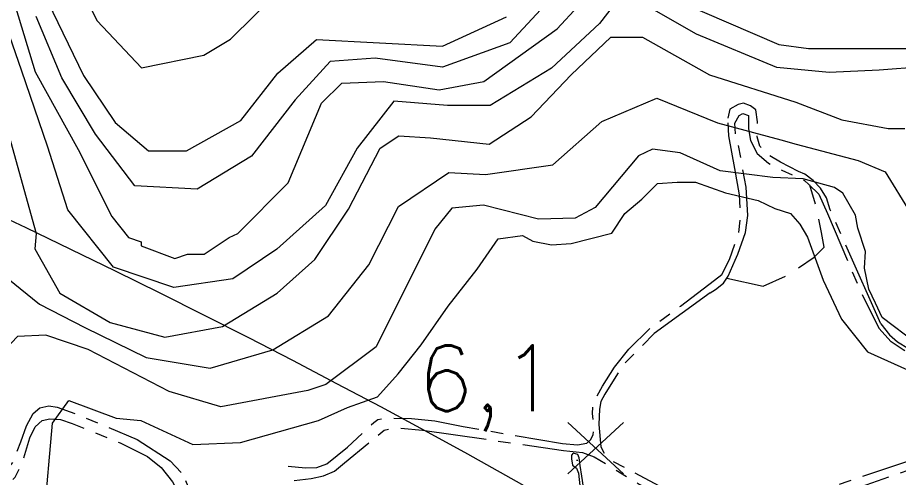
# Model space of a CAD drawing. Header units: millimetres. Extents: x 548366 to 1117317, y 7446967 to 14899125.
# Drawn here: x 556498 to 557036, y 7459778 to 7460059 of the extents above; entities that cross this region are included whole.
import ezdxf

# ---------------------------------------------------------------- set-up
doc = ezdxf.new("R2010")
doc.units = ezdxf.units.MM
doc.header["$MEASUREMENT"] = 0
doc.linetypes.add('CAMINHO', pattern=[3.75, 3, -0.75])
doc.linetypes.add('ESTR-TERRA', pattern=[1, 0.7, -0.1, 0.1, -0.1])
for name, color, linetype in [('CAMINHO', 1, 'CAMINHO'), ('CANAL', 4, 'Continuous'), ('CURVA_INTERMEDIÁRIA', 32, 'Continuous'), ('CURVA_MESTRA', 36, 'Continuous'), ('PTO_COTADO', 7, 'Continuous'), ('RADIAIS', 222, 'Continuous'), ('RUA_PAV_S_MEIO_FIO', 2, 'ESTR-TERRA')]:
    doc.layers.add(name, color=color, linetype=linetype)
doc.styles.add('ROMANS', font='romans.shx')

msp = doc.modelspace()

# ---------------------------------------------------------------- hatches: boundary and pattern name
at = {"layer": 'CANAL', "ltscale": 0.5}
h = msp.add_hatch(dxfattribs=at)
h.set_pattern_fill('DOTS', color=256, scale=5, style=0)
h.set_pattern_definition([(0, (0, 0), (3.96875, 7.9375), [0, -7.9375])])
h.paths.add_polyline_path([(556840.84, 7459790.78), (556839.97, 7459792.82), (556837.04, 7459793.7), (556836.16, 7459792.53), (556836.16, 7459790.19), (556836.75, 7459786.39), (556839.09, 7459784.64), (556840.26, 7459781.43), (556842.01, 7459766.24), (556842.6, 7459751.34), (556845.23, 7459745.79), (556846.4, 7459740.24), (556845.23, 7459736.15), (556846.11, 7459732.06), (556847.57, 7459728.55), (556849.62, 7459723.59), (556850.79, 7459723.59), (556851.08, 7459724.76), (556850.79, 7459729.43), (556848.74, 7459731.18), (556847.86, 7459734.4), (556847.86, 7459735.56), (556848.45, 7459737.9), (556848.45, 7459742.58), (556846.11, 7459755.72), (556844.35, 7459766.24), (556842.3, 7459779.68), (556841.43, 7459786.1)])
h.paths.add_polyline_path([(556865, 7459696.02), (556861.49, 7459698.61), (556859.43, 7459698.67), (556855.68, 7459698.59), (556855.09, 7459699.53), (556854.33, 7459701.21), (556853.98, 7459703.82), (556853.89, 7459706.26), (556853.84, 7459709.23), (556853.67, 7459711.22), (556853.36, 7459712.04), (556853.31, 7459712.7), (556853.53, 7459713.41), (556853.77, 7459714.18), (556853.13, 7459714.48), (556852.43, 7459714.61), (556851.63, 7459714.08), (556851.1, 7459713.81), (556850.96, 7459713.24), (556851.14, 7459712.22), (556851.41, 7459711.73), (556851.72, 7459711.2), (556851.89, 7459710.67), (556851.89, 7459709.82), (556851.05, 7459709.25), (556850.92, 7459707.83), (556850.96, 7459706.41), (556851.27, 7459705.88), (556851.54, 7459704.91), (556851.27, 7459703.78), (556851.18, 7459702.71), (556851.32, 7459701.65), (556851.49, 7459699.97), (556852.38, 7459698.19), (556852.06, 7459696.84), (556850.52, 7459696.08), (556848.74, 7459696.19), (556845.74, 7459696.93), (556842.06, 7459699.16), (556838.75, 7459699.13), (556835.21, 7459696.82), (556834.59, 7459693.9), (556836.45, 7459688.23), (556839.12, 7459684.2), (556848.03, 7459681.81), (556851.91, 7459678.67), (556853.04, 7459674.31), (556851.99, 7459670.44), (556848.09, 7459668.09), (556848.62, 7459665.35), (556853.85, 7459662.34), (556862.27, 7459661.27), (556863.6, 7459660.03), (556865, 7459660.48)])
h.paths.add_polyline_path([(556876.34, 7459690.18), (556877.67, 7459691.51), (556878.34, 7459695.49), (556875.9, 7459697.18), (556872.09, 7459697.18), (556869.7, 7459695.49), (556865.71, 7459695.49), (556865, 7459696.02), (556865, 7459662.7), (556868.12, 7459666.41), (556868.45, 7459671.41), (556868.61, 7459675.68), (556871.03, 7459677.16), (556874.84, 7459679.82), (556877.16, 7459683.1)])

# ---------------------------------------------------------------- linework, layer by layer
at = {"layer": 'CAMINHO', "ltscale": 12.5, "flags": 128}
msp.add_lwpolyline([(556930.84, 7459900.34), (556953, 7459895.52), (556967.98, 7459902.21), (556984.14, 7459913.24), (556990.05, 7459919.15), (556988.47, 7459928.21), (556985.32, 7459943.96), (556981.41, 7459956.98)], dxfattribs=at)
at = {"layer": 'CANAL', "ltscale": 2.5, "flags": 128}
msp.add_lwpolyline([(556844.35, 7459766.24), (556842.3, 7459779.68), (556841.43, 7459786.1), (556840.84, 7459790.78), (556839.97, 7459792.82), (556837.04, 7459793.7), (556836.16, 7459792.53), (556836.16, 7459790.19), (556836.75, 7459786.39), (556839.09, 7459784.64), (556840.26, 7459781.43), (556842.01, 7459766.24)], dxfattribs=at)
at = {"layer": 'CURVA_INTERMEDIÁRIA'}
for points, elevation in [([(556485.32, 7460103.93), (556509.04, 7460026.09), (556535.34, 7459978.83), (556555.81, 7459937.9), (556566.04, 7459925.11), (556573.72, 7459922.55), (556573.72, 7459919.99), (556594.18, 7459912.31), (556601.86, 7459914.87), (556612.09, 7459914.87), (556627.44, 7459925.11), (556632.56, 7459927.66), (556663.26, 7459958.36), (556683.72, 7460006.97), (556696.11, 7460019.28), (556721.53, 7460020.13), (556755.42, 7460015.05), (556782.53, 7460020.13), (556827.44, 7460052.28), (556852.86, 7460080.2)], 60), ([(556529.04, 7460092.89), (556546.85, 7460057.17), (556573.93, 7460028.5), (556611.81, 7460036.22), (556628.19, 7460046.06), (556657.15, 7460074.82)], 90), ([(556507.22, 7460088.57), (556538.56, 7460023.93), (556557.76, 7459995.17), (556578.24, 7459977.91), (556601.28, 7459977.91), (556634.56, 7459996.45), (556656.96, 7460025.37), (556680.64, 7460045.82), (556757.44, 7460041.83), (556796.42, 7460059.69)], 80), ([(556825.42, 7460072.97), (556798.53, 7460043.71), (556757.4, 7460028.84), (556716.28, 7460034.44), (556689.01, 7460032.49), (556667.59, 7460009.12), (556640.89, 7459974.62), (556607.84, 7459954.5), (556569.78, 7459956.52), (556545.78, 7459988.04), (556525.32, 7460022.41), (556509.76, 7460059.74)], 70), ([(556901.16, 7460069.2), (556962.58, 7460042.79), (556980.49, 7460040.23), (557095.61, 7460040.23)], 60), ([(556486.73, 7460009.53), (556509.76, 7459927.66), (556508.79, 7459918.12), (556524.15, 7459891.28), (556554.87, 7459873.38), (556588.15, 7459864.43), (556623.35, 7459870.82), (556656.63, 7459891.28), (556679.67, 7459911.73), (556700.15, 7459942.41), (556719.35, 7459979.48), (556730.87, 7459987.15), (556750.07, 7459985.87), (556785.91, 7459982.04), (556811.51, 7459998.66), (556835.83, 7460024.22), (556860.15, 7460047.23), (556879.35, 7460047.23), (556920.31, 7460024.22), (556972.8, 7460007.61), (557000.96, 7459996.74), (557029.1, 7459991.62), (557039.33, 7459991.62)], 40), ([(556492.3, 7459900.06), (556511.78, 7459884.48), (556539.26, 7459870.21), (556576.78, 7459851.99), (556615.84, 7459845.58), (556654.03, 7459856.75), (556687.9, 7459877.41), (556712.54, 7459908.44), (556730.66, 7459944.11), (556761.2, 7459964.82), (556783.63, 7459963.46), (556824.8, 7459969.48), (556854.63, 7459995.74), (556888.14, 7460010.12), (556925.16, 7459995.03), (556963.66, 7459984.58), (556973.02, 7459981.97), (557010.97, 7459972.09), (557027.24, 7459965.13), (557042.58, 7459940.41)], 30), ([(557046.43, 7459860.56), (557025.5, 7459876.36), (557021.42, 7459885.03), (557017.34, 7459893.69), (557014.79, 7459906.43), (557015.3, 7459916.63), (557010.7, 7459930.9), (557009.32, 7459938.75), (557001.62, 7459952.06), (556996.36, 7459955.56), (556977.42, 7459960.81), (556958.93, 7459961.79), (556926.7, 7459965.73), (556902.35, 7459976.81), (556885.52, 7459978.96), (556876.92, 7459974.85), (556850.42, 7459943.37), (556838.24, 7459936.93), (556816.04, 7459936.22), (556782.37, 7459944.8), (556763.03, 7459943.01), (556752.8, 7459930.22), (556716.98, 7459858.59), (556686.28, 7459835.57), (556675.3, 7459831.9), (556622.3, 7459821.89), (556590.78, 7459831.19), (556541.36, 7459856.94), (556515.57, 7459865.52), (556498.38, 7459864.81), (556491.03, 7459857.12)], 20), ([(556514.6, 7459754.31), (556519.62, 7459811.98), (556529.66, 7459825.77), (556558.54, 7459815.11), (556573.42, 7459813.69), (556605.22, 7459798.99), (556634.32, 7459800.26), (556681.83, 7459813.69), (556699.54, 7459821.48), (556717.8, 7459828.06), (556730.45, 7459841.97), (556744.36, 7459859.66), (556760.86, 7459883.23), (556778.57, 7459905.87), (556791.33, 7459924.27), (556806.21, 7459926.39), (556812.58, 7459922.86), (556823.92, 7459920.73), (556835.96, 7459921.44), (556860.72, 7459927.77), (556868.68, 7459939.7), (556879.02, 7459948.44), (556888.56, 7459957.98), (556900.5, 7459958.77), (556911.63, 7459958.77), (556929.93, 7459952.41), (556949.82, 7459947.64), (556960.16, 7459942.88), (556969.71, 7459939.7), (556975.28, 7459933.34), (556980.05, 7459925.39), (556989.59, 7459899.16), (557000.73, 7459875.31), (557016.64, 7459855.44), (557057.21, 7459837.15)], 10)]:
    msp.add_lwpolyline(points, dxfattribs=dict(at, elevation=elevation))
at = {"layer": 'CURVA_MESTRA', "elevation": 50}
msp.add_lwpolyline([(557050.24, 7460029.11), (557023.59, 7460027.18), (556993.23, 7460025.62), (556961.3, 7460028.73), (556912.25, 7460048.97), (556867.87, 7460074.65), (556853.2, 7460055.47), (556823.97, 7460028.42), (556786.48, 7460005.64), (556760.55, 7460005.64), (556727.7, 7460008.19), (556705.47, 7459979.56), (556686.06, 7459944.71), (556656.37, 7459918.09), (556629.65, 7459899.96), (556593.55, 7459894.57), (556556.91, 7459906.96), (556528.9, 7459941.96), (556516.51, 7459980.73), (556500.88, 7460026.5), (556487.42, 7460064.73)], dxfattribs=at)
at = {"layer": 'PTO_COTADO'}
for points in [[(556833.77, 7459781.12), (556867.85, 7459812.39)], [(556833.77, 7459812.39), (556867.85, 7459781.12)]]:
    msp.add_lwpolyline(points, dxfattribs=at)
at = {"layer": 'RADIAIS', "linetype": 'Continuous', "ltscale": 2.5}
msp.add_circle((554363.71, 7455412.75), 4998.2, dxfattribs=at)
at = {"layer": 'RUA_PAV_S_MEIO_FIO', "ltscale": 75, "flags": 128}
for points in [[(556255.59, 7460086.53), (556261.99, 7460076.65), (556268.68, 7460068.22), (556274.8, 7460059.49), (556280.03, 7460045.83), (556285.68, 7460032.87), (556287.65, 7460025.21), (556289.61, 7460022.26), (556296.89, 7460016.37), (556302.98, 7460010.67), (556306.33, 7460006.35), (556308.52, 7459999.76), (556309.31, 7459995.25), (556311.87, 7459985.82), (556314.03, 7459973.64), (556314.82, 7459970.89), (556322.68, 7459948.5), (556326.2, 7459939.88), (556327.02, 7459939.32), (556331.4, 7459938.91), (556341.16, 7459935.08), (556346.38, 7459930.91), (556356.14, 7459923.6), (556362.06, 7459917.69), (556364.15, 7459915.6), (556366.93, 7459913.8), (556375.62, 7459910.59), (556391.58, 7459906.82), (556404.06, 7459901.89), (556408.71, 7459897.83), (556415.09, 7459891.16), (556421.77, 7459883.33), (556429.32, 7459868.83), (556433.38, 7459864.77), (556437.44, 7459863.32), (556446.15, 7459860.13), (556453.99, 7459856.94), (556458.05, 7459854.62), (556460.96, 7459849.41), (556462.7, 7459844.77), (556463.28, 7459838.68), (556462.7, 7459832.3), (556458.05, 7459822.73), (556453.78, 7459812.1), (556452.91, 7459803.11), (556454.36, 7459795.28), (556457.27, 7459790.93), (556465.1, 7459785.13), (556475.84, 7459779.04), (556479.91, 7459778.46), (556484.55, 7459778.46), (556489.49, 7459780.78), (556495.87, 7459788.61), (556500.23, 7459800.5), (556503.71, 7459810.36), (556507.77, 7459817.9), (556511.84, 7459821.38), (556517.35, 7459822.54), (556522.58, 7459821.67), (556533.32, 7459817.9), (556571.35, 7459801.95), (556591.28, 7459789.1), (556599, 7459781.08)], [(557024.72, 7459872.57), (556993.81, 7459941.94), (556991.64, 7459949.26), (556991.64, 7459949.26), (556987.81, 7459955.25), (556983.38, 7459959.89), (556978.29, 7459963.77), (556978.29, 7459963.77), (556978.29, 7459963.77), (556974.49, 7459965.45), (556963.6, 7459971.06), (556954.82, 7459976.32), (556950.96, 7459980.88), (556949.34, 7459986.44), (556949.57, 7459995.56), (556948.43, 7460002.86), (556945.23, 7460005.37), (556940.89, 7460006.96), (556937.7, 7460006.28), (556932.68, 7460003.31), (556931.31, 7459997.84)], [(556663.29, 7459785.74), (556673.83, 7459784.69), (556680.85, 7459785.04), (556686.82, 7459787.15), (556699.46, 7459797.32), (556711.76, 7459808.9), (556715.62, 7459812.4), (556718.08, 7459814.16), (556722.64, 7459815.21), (556738.45, 7459814.86), (556752.85, 7459813.46), (556770.06, 7459809.95), (556830.69, 7459799.51), (556839.82, 7459798.81), (556845.44, 7459799.86), (556847.9, 7459801.97), (556849.31, 7459805.13), (556849.66, 7459810.74), (556848.95, 7459817.76), (556849.18, 7459821.91), (556850.36, 7459826.17), (556855.07, 7459834.43), (556862.37, 7459846.06), (556871.06, 7459857.03), (556884.02, 7459869.81), (556902.56, 7459883.3), (556923.19, 7459899.02), (556927.76, 7459902.53), (556932.33, 7459911.65), (556937.94, 7459927.44), (556939.29, 7459938.61), (556938.53, 7459951.11), (556935.66, 7459967.27), (556932.06, 7459987.03), (556931.31, 7459997.84)], [(556937.46, 7459915), (556942.13, 7459928.12), (556943.56, 7459938.54), (556942.49, 7459955.78), (556939.61, 7459972.3), (556937.46, 7459983.44), (556936.1, 7459987.35), (556935.72, 7459994.79), (556938.25, 7459999.55), (556940.57, 7460000.67), (556943.94, 7459999.55), (556944.09, 7459991.45), (556945.23, 7459984.16), (556949.21, 7459976.32), (556956.23, 7459970.36), (556964.31, 7459966.15), (556974.14, 7459961.94), (556978.25, 7459959.93), (556980.89, 7459957.48)], [(556980.89, 7459957.48), (556986.98, 7459951.62), (556992.1, 7459939.72), (557012.81, 7459891.34), (557023.54, 7459869.91)], [(556920.72, 7459891.47), (556923.82, 7459893.39), (556928.69, 7459897.26), (556931.62, 7459901.48), (556935.84, 7459911.3), (556937.46, 7459915)], [(556384.34, 7459904.35), (556391.64, 7459902.74), (556397.66, 7459900.96), (556400.8, 7459898.53), (556405.33, 7459894.7), (556410.55, 7459886.7), (556417.17, 7459873.13), (556422.05, 7459863.73), (556426.92, 7459859.21), (556433.89, 7459856.08), (556439.46, 7459853.64), (556446.98, 7459851.01), (556452.37, 7459847.91), (556454.85, 7459844.39), (556456.1, 7459840.66), (556456.51, 7459833.63), (556455.06, 7459828.66), (556451.54, 7459822.24), (556446.77, 7459813.97), (556444.91, 7459809.41), (556444.49, 7459805.07), (556444.91, 7459800.72), (556446.57, 7459794.72), (556450.74, 7459788.18), (556457.57, 7459782.18), (556464.2, 7459777.42), (556473.32, 7459772.87), (556479.74, 7459771.62), (556485.54, 7459771.83), (556492.38, 7459774.32), (556496.94, 7459779.08), (556501.29, 7459787.77), (556505.85, 7459803.08), (556509.16, 7459809.7), (556513.31, 7459813.64), (556518.07, 7459814.67), (556524.49, 7459814.26), (556531.54, 7459811.77), (556560.89, 7459800), (556577.47, 7459791.72), (556585.98, 7459784.92), (556592.73, 7459776.25), (556599.28, 7459763.34), (556601.68, 7459753.23), (556603.73, 7459744.22), (556605.37, 7459738.07), (556607.01, 7459729.87), (556608.65, 7459725.37), (556613.17, 7459717.02), (556618.11, 7459711.27)], [(556920.72, 7459891.47), (556886.47, 7459866.59), (556867.38, 7459847.43), (556861.16, 7459837.08), (556856.33, 7459829.57), (556853.96, 7459825.13), (556853.08, 7459820.4), (556852.78, 7459811.23), (556853.96, 7459797.62), (556856.04, 7459793.47), (556860.78, 7459789.04), (556926.22, 7459754.42), (556930.96, 7459753.53), (556935.7, 7459753.53), (556941.62, 7459755.01), (557004.7, 7459776.61), (557063.21, 7459796.1), (557077.13, 7459802.9), (557083.65, 7459808.82), (557086.02, 7459813.85), (557087.2, 7459819.18), (557086.61, 7459823.32), (557084.54, 7459826.57), (557079.2, 7459829.53), (557073.28, 7459832.2), (557065.89, 7459837.66), (557060.56, 7459842.39), (557057, 7459846.24), (557052.26, 7459849.2), (557047.53, 7459851.56), (557038.35, 7459856.59), (557030.94, 7459861.62), (557023.54, 7459869.91)], [(557024.72, 7459872.57), (557030.05, 7459865.77), (557034.79, 7459861.62), (557041.6, 7459857.48), (557050.19, 7459852.45), (557053.74, 7459851.56), (557057.27, 7459849.71), (557061.15, 7459846.53), (557064.41, 7459842.98), (557070.03, 7459838.55), (557080.4, 7459832.04), (557093.13, 7459826.12), (557104.98, 7459822.57), (557115.93, 7459820.2), (557138.44, 7459817.54)], [(556666.93, 7459776.96), (556677.35, 7459778.21), (556684.85, 7459779.87), (556691.52, 7459782.79), (556697.77, 7459787.78), (556721.94, 7459807.76), (556725.27, 7459808.59), (556730.69, 7459809.01), (556745.28, 7459807.76), (556831.12, 7459795.27), (556842.79, 7459794.02), (556849.87, 7459791.53), (556877.38, 7459774.88), (556916.13, 7459754.06), (556922.98, 7459751.48), (556926.73, 7459748.98), (556925.9, 7459747.74), (556922.56, 7459745.65), (556900.89, 7459738.16), (556868.39, 7459726.92), (556849.64, 7459719.43), (556839.22, 7459714.85), (556830.88, 7459709.44), (556795.36, 7459682.12), (556789.08, 7459678.28)], [(556963.93, 7459714.9), (556946.01, 7459747.37), (556946.85, 7459749.87), (556951.85, 7459752.36), (556961.43, 7459755.69), (556989.77, 7459765.68), (557012.27, 7459773.18), (557038.52, 7459782.33), (557059.78, 7459790.24), (557072.28, 7459793.99), (557097.28, 7459802.31), (557113.54, 7459805.64), (557128.54, 7459807.73)], [(556622.98, 7459713.76), (556616.47, 7459722.34), (556611.14, 7459738.32), (556607.57, 7459754.48), (556604.1, 7459769.12), (556599, 7459781.08)]]:
    msp.add_lwpolyline(points, dxfattribs=at)

# ---------------------------------------------------------------- texts
at = {"layer": 'PTO_COTADO', "style": 'ROMANS'}
msp.add_attdef('6,1', (556742.06, 7459819.35), '', height=40, dxfattribs=at)

doc.saveas('drawing.dxf')
